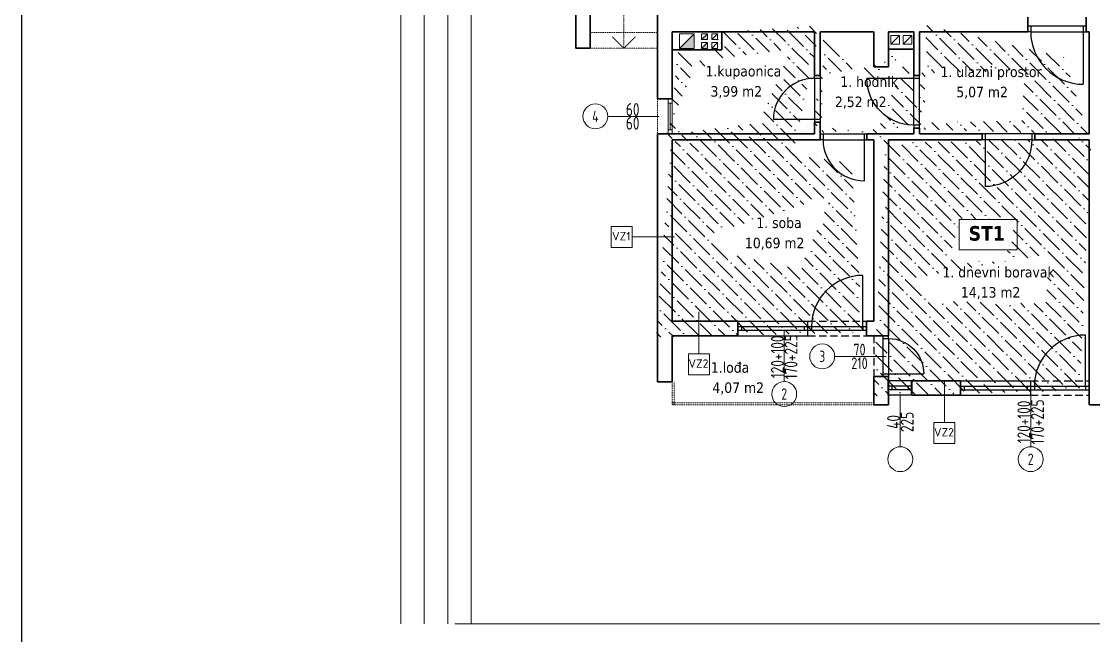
# Model space of a CAD drawing. Header units: millimetres. Extents: x -701 to 470890, y -446843 to -116129.
# Drawn here: x 202089 to 203923, y -223821 to -222771 of the extents above; entities that cross this region are included whole.
import ezdxf
from ezdxf.enums import TextEntityAlignment as Align

# ---------------------------------------------------------------- set-up
doc = ezdxf.new("R2010")
doc.units = ezdxf.units.MM
doc.linetypes.add('HIDDEN', pattern=[0.375, 0.25, -0.125])
doc.linetypes.add('HIDDENX2', pattern=[19.049999999999997, 12.7, -6.35])
doc.layers.get('0').update_dxf_attribs({"lineweight": 0})
doc.layers.get('Defpoints').update_dxf_attribs({"color": 250, "lineweight": 0})
for name, color, linetype, lineweight in [('03-prozori', 132, 'Continuous', 0), ('05-podgled-tanko', 144, 'HIDDEN', 0), ('06-hatch_grijano', 30, 'Continuous', 0), ('07-kote', 70, 'Continuous', 9), ('09-oznaka stavke', 1, 'Continuous', 0), ('5-TX', 113, 'Continuous', 5), ('TP_01 - 0.35', 1, 'Continuous', 35), ('TP_01 - 0.50', 1, 'Continuous', 40), ('TP_07 - 0.20', 255, 'Continuous', 20)]:
    doc.layers.add(name, color=color, linetype=linetype, lineweight=lineweight)
doc.layers.add('SAST_Linija sastavnice', color=255, linetype='Continuous', plot=False)
for name, color, linetype in [('TP_Hidden', 8, 'HIDDENX2'), ('TP_Otvori', 8, 'Continuous'), ('TP_Otvori.block', 8, 'Continuous')]:
    doc.layers.add(name, color=color, linetype=linetype)
doc.styles.add('isocpeur', font='isocpeur.ttf')
doc.styles.add('tahoma10', font='tahoma.ttf', dxfattribs={"height": 2})

# ---------------------------------------------------------------- blocks, each defined once
blk = doc.blocks.new('*U664')
at = {"layer": 'TP_01 - 0.50'}
for p, q in [((0, 1.192092895507812e-07), (0, -30.00000011920929)), ((47.99999698638918, 1.196861274274852e-06), (47.99999698638918, -29.9999990415573))]:
    blk.add_line(p, q, dxfattribs=at)
at = {"layer": 'TP_Otvori'}
for p, q in [((0, 0), (47.99999698638918, -1.14440910783742e-07)), ((4.76837158203125e-07, -11.25000011920929), (47.9999967479706, -11.2500002336502)), ((0, -18.75000011920929), (47.9999967479706, -18.74999999523161)), ((7.500000476837158, -11.25000011920929), (7.500000476837158, -18.75000107288361)), ((40.49999650955202, -11.2500002336502), (40.4999967479706, -18.75000023365019)), ((0, -29.99999833106995), (47.99999698638918, -29.99999892234801))]:
    blk.add_line(p, q, dxfattribs=at)
blk = doc.blocks.new('*U655')
at = {"layer": 'TP_Otvori'}
for p, q in [((5.000001072883606, 2.04358873916146e-07), (4.999994874000921, 70.00000070503756)), ((5.000001072883606, 2.04358873916146e-07), (1.072883605957031e-06, 2.04358873916146e-07)), ((75.00000107288328, 6.975446469694553e-06), (5.00000083446503, 3.877577494648676e-07)), ((5.00000064713616, -10.00000003405978), (5.000000834465027, 2.043588528028758e-07)), ((75.00000088555441, -9.999993262972165), (75.00000107288328, 6.975446469694553e-06)), ((75.00000107288328, 6.975446468866849e-06), (80.00000107288328, 6.975446468866849e-06)), ((80.00000112397319, -9.999995204380575), (1.123973317912923e-06, -10.00000023841852))]:
    blk.add_line(p, q, dxfattribs=at)
blk.add_arc((5.000001072883586, 3.712518800830469e-07), 70.00000033378596, 5.073854788161768e-06, 90.00000507385444, dxfattribs=at)
blk = doc.blocks.new('*U654')
at = {"layer": 'TP_Otvori'}
for p, q in [((5.000001072883606, 2.04358873916146e-07), (4.999993988446251, 80.00000077656311)), ((5.000001072883606, 2.04358873916146e-07), (1.072883605957031e-06, 2.04358873916146e-07)), ((85.00000107288324, 7.942744697662896e-06), (5.00000083446503, 3.877577494648676e-07)), ((5.00000064713616, -10.00000003405978), (5.000000834465027, 2.043588528028758e-07)), ((85.00000088555437, -9.999992295673938), (85.00000107288324, 7.942744697662896e-06)), ((85.00000107288324, 7.942744696835193e-06), (90.00000107288324, 7.942744696835193e-06)), ((90.00000112397315, -9.999994237082348), (1.123973317912923e-06, -10.00000023841852))]:
    blk.add_line(p, q, dxfattribs=at)
blk.add_arc((5.000001072883583, 3.950937381068899e-07), 80.00000038146969, 5.073854788161769e-06, 90.00000507385444, dxfattribs=at)
blk = doc.blocks.new('*U656')
at = {"layer": 'TP_Otvori'}
for p, q in [((5.000001072883606, 2.04358873916146e-07), (4.999993102891582, 90.00000084808873)), ((5.000001072883606, 2.04358873916146e-07), (1.072883605957031e-06, 2.04358873916146e-07)), ((95.00000107288324, 8.910042925631245e-06), (5.00000083446503, 3.877577494648676e-07)), ((5.00000064713616, -10.00000003405978), (5.000000834465027, 2.043588528028758e-07)), ((95.00000088555437, -9.999991328375708), (95.00000107288324, 8.910042925631245e-06)), ((95.00000107288324, 8.910042924803541e-06), (100.0000010728832, 8.910042924803541e-06)), ((100.0000011239731, -9.999993269784119), (1.123973317912923e-06, -10.00000023841852))]:
    blk.add_line(p, q, dxfattribs=at)
blk.add_arc((5.000001072883581, 4.189355961307331e-07), 90.00000042915346, 5.073854788161767e-06, 90.00000507385442, dxfattribs=at)
blk = doc.blocks.new('*U658')
at = {"layer": 'TP_Otvori'}
for p, q in [((5.000001072883606, 2.04358873916146e-07), (4.99999575955559, 60.00000063351202)), ((5.000001072883606, 2.04358873916146e-07), (1.072883605957031e-06, 2.04358873916146e-07)), ((65.00000107288331, 6.008148241726208e-06), (5.00000083446503, 3.877577494648676e-07)), ((5.00000064713616, -10.00000003405978), (5.000000834465027, 2.043588528028758e-07)), ((65.00000088555444, -9.999994230270392), (65.00000107288331, 6.008148241726208e-06)), ((65.00000107288331, 6.008148240898504e-06), (70.00000107288331, 6.008148240898504e-06)), ((70.00000112397322, -9.999996171678802), (1.123973317912923e-06, -10.00000023841852))]:
    blk.add_line(p, q, dxfattribs=at)
blk.add_arc((5.000001072883589, 3.474100220592039e-07), 60.00000028610224, 5.073854788161768e-06, 90.00000507385444, dxfattribs=at)
blk = doc.blocks.new('*U3406')
blk.add_lwpolyline([(0, 31.04602911306961), (-1.792289735764687e-20, -59.1770623683441)])
blk.add_circle((0, -81.02028200949621), 21.84231717691728)
at = {"style": 'isocpeur', "width": 0.75}
for tag, p in [('SIR', (-12, -15.62063755359621)), ('VIS', (12, -15.62063755359621))]:
    blk.add_attdef(tag, text='', height=15, rotation=89.99999999999997, dxfattribs=at).set_placement(p, align=Align.MIDDLE)
blk.add_attdef('BR', text='', height=20.00000000000001, rotation=89.99999999999919, dxfattribs=at).set_placement((2.273736754432321e-13, -81.01937954526137), align=Align.MIDDLE_CENTER)
blk = doc.blocks.new('*U3080')
blk.add_line((6.999999999165766, 3.500000012107193), (52.91152562021117, 3.500000024113922))
blk.add_lwpolyline([(9.708855941426009e-11, 6.999999997206032), (59.91152562021117, 6.999999998968214), (59.91152562021117, -1.031787544292229e-09), (59.91152562021117, -1.031787544292229e-09), (9.708855941426009e-11, 0), (-8.342340152012184e-10, 6.999999997206032)])
blk.add_lwpolyline([(6.999999999165766, 6.999999997206032), (52.91152562021117, 6.999999998968214), (52.91152562021117, -1.031787544292229e-09), (6.999999999165766, -2.793967723846436e-09)], close=True)
blk = doc.blocks.new('*U1720')
blk.add_lwpolyline([(0, 31.04602911306961), (-1.792289735764687e-20, -59.1770623683441)])
blk.add_circle((0, -81.02028200949621), 21.84231717691728)
at = {"style": 'isocpeur', "width": 0.75}
for tag, p in [('SIR', (-12, -15.62063755359621)), ('VIS', (12, -15.62063755359621))]:
    blk.add_attdef(tag, text='', height=15, rotation=89.99999999999997, dxfattribs=at).set_placement(p, align=Align.MIDDLE)
blk.add_attdef('BR', text='', height=20, dxfattribs=at).set_placement((-4.03896783473158e-28, -81.0193795452616), align=Align.MIDDLE_CENTER)
blk = doc.blocks.new('*U1714')
blk.add_lwpolyline([(0, 31.04602911306961), (-1.792289735764687e-20, -59.1770623683441)])
blk.add_circle((0, -81.02028200949621), 21.84231717691728)
at = {"style": 'isocpeur', "width": 0.75}
for tag, p in [('SIR', (-12, -15.62063755359621)), ('VIS', (12, -15.62063755359621))]:
    blk.add_attdef(tag, text='', height=15, rotation=89.99999999999997, dxfattribs=at).set_placement(p, align=Align.MIDDLE)
blk.add_attdef('BR', text='', height=20, rotation=89.99999999999919, dxfattribs=at).set_placement((2.273736754432321e-13, -81.01937954526137), align=Align.MIDDLE_CENTER)
blk = doc.blocks.new('*U649')
at = {"ltscale": 0.1}
blk.add_line((-0.1249999999996342, 0.3749996975742539), (-0.6249999999981708, 0.3749984878712693), dxfattribs=at)
blk.add_lwpolyline([(0.1249996975738881, 0.5000003024253804), (0.1250003024253803, 0.2500003024261121), (-0.124999697573888, 0.2499996975746198), (-0.1250003024253803, 0.4999996975738881)], close=True, dxfattribs=at)
at = {"style": 'isocpeur'}
blk.add_attdef('sl', text='', height=0.1, dxfattribs=at).set_placement((0.005017208459321409, 0.3336032184705005), align=Align.CENTER)
blk = doc.blocks.new('*U511')
at = {"ltscale": 0.1}
blk.add_line((-3.024260640249743e-07, 0.4999999999996342), (-1.512130319958338e-06, 0.999999999998171), dxfattribs=at)
blk.add_lwpolyline([(0.1250003024256983, 0.2500003024264298), (-0.1249996975735702, 0.2499996975743019), (-0.1250003024256982, 0.4999996975735702), (0.1249996975735702, 0.5000003024256983)], close=True, dxfattribs=at)
at = {"style": 'isocpeur'}
blk.add_attdef('sl', text='', height=0.1, dxfattribs=at).set_placement((0.005017208459321409, 0.3336032184705005), align=Align.CENTER)

msp = doc.modelspace()

# ---------------------------------------------------------------- hatches: boundary and pattern name
at = {"layer": '06-hatch_grijano'}
h = msp.add_hatch(dxfattribs=at)
h.set_pattern_fill('ANSI36', color=256, scale=5, angle=270, style=0)
h.set_pattern_definition([(315, (643133974.7472146, 503081141.2540435), (30.86963041617522, -8.418990113502339), [39.6875, -7.9375, 0, -7.9375])])
h.paths.add_polyline_path([(203692.5417939931, -223109.4599285458), (203791.679795435, -223109.4599285458), (203791.679795435, -223161.1151525115), (203692.5417939931, -223161.1151525115)])
h.paths.add_polyline_path([(203304.260856083, -223170.0341664885), (203304.260856083, -223098.0920647119), (203445.0286506921, -223098.0920648311), (203445.0286506921, -223170.0341664885)])
h.paths.add_polyline_path([(203547.0239186793, -222973.0319535469), (203202.0239184409, -222973.0319536661), (203202.0239184409, -223283.0319536661), (203547.0239189178, -223283.0319537257)])
h.paths.add_polyline_path([(203243.5315077811, -222840.169561777), (203382.7664640456, -222840.1695617174), (203382.7664639264, -222911.7359169458), (203243.5315077811, -222911.7359169458)])
h.paths.add_polyline_path([(203445.0239184409, -222788.0319537257), (203287.0239185601, -222788.0319539045), (203287.0239186793, -222819.0319540237), (203202.0239184409, -222819.0319539641), (203202.0239185601, -222963.0319536065), (203445.0239184409, -222963.0319536661)])
h.paths.add_polyline_path([(203462.9094641715, -222852.5565394496), (203582.6509484559, -222852.5565395688), (203582.6509485751, -222931.3059871529), (203462.9094641715, -222931.3059871529)])
h.paths.add_polyline_path([(203615.0239184409, -222818.0319539641), (203572.0239184409, -222818.0319539641), (203572.0239184409, -222848.0319536661), (203547.0239186793, -222848.0319536661), (203547.0239187985, -222788.0319539045), (203455.0239187985, -222788.0319537257), (203455.0239184409, -222963.0319534277), (203615.0239185601, -222963.0319534277)])
h.paths.add_polyline_path([(203650.5707825929, -222914.8136111831), (203650.5707825929, -222835.0610013341), (203825.3775405198, -222835.0610013341), (203825.3775405198, -222914.8136111831)])
h.paths.add_polyline_path([(203650.5707825929, -223173.6684935426), (203840.8106450349, -223173.6684936022), (203840.8106450349, -223253.4211033319), (203650.5707825929, -223253.4211034511)])
h.paths.add_polyline_path([(203915.0239183217, -222973.0319534277), (203572.0239184409, -222973.0319534873), (203572.0239183217, -223385.0319533085), (203915.0239183217, -223385.0319533085)])
h.paths.add_polyline_path([(203625.0239185601, -222963.0319534276), (203625.0239185601, -222788.0319536661), (203915.0239185601, -222788.0319536661), (203915.0239185601, -222963.0319534277)])
at = {"layer": 'TP_07 - 0.20'}
h = msp.add_hatch(color=256, dxfattribs=at)
h.dxf.hatch_style = 1
h.paths.add_polyline_path([(203214.5239217788, -222816.5487944816), (203239.5239217788, -222816.5487944816), (203239.5239217788, -222791.5487944816)])
h = msp.add_hatch(color=256, dxfattribs=at)
h.dxf.hatch_style = 1
h.paths.add_polyline_path([(203262.0239217788, -222791.5487944816), (203252.0239217788, -222801.5487944816), (203262.0239217788, -222801.5487944816)])
h.paths.add_polyline_path([(203252.0239217788, -222816.5487944816), (203262.0239217788, -222816.5487944816), (203262.0239217788, -222806.5487944816)])

# ---------------------------------------------------------------- linework, layer by layer
at = {"layer": '05-podgled-tanko'}
for p, q in [((203119.469998398, -222573.2040271624), (203119.2828488521, -222816.3911767077)), ((203061.9160750172, -222789.2040271624), (203177.0239217788, -222789.2040271624)), ((203119.2828488521, -222816.3911767077), (203099.6588607006, -222796.7671886157)), ((203119.2828488521, -222816.3911767077), (203138.9068370037, -222796.7671886157)), ((203061.9160750172, -222816.2040271624), (203177.0239217788, -222816.2040271624)), ((203119.0956993063, -222816.2040271624), (203119.4699983979, -222816.2040271624)), ((203202.023921898, -223387.0319537257), (203202.0239217788, -223426.0319535469)), ((203205.023921898, -223387.0319537349), (203205.0239217788, -223426.0319535561)), ((203202.0239216601, -223423.0319536065), (203547.0239221369, -223423.0319536661)), ((203202.0239216596, -223426.0319536065), (203547.0239221364, -223426.0319536661))]:
    msp.add_line(p, q, dxfattribs=at).dxf.unprotected_set("ltscale", 0)
msp.add_lwpolyline([(203061.9160750172, -222816.2040271624), (203177.0239217788, -222816.2040271624), (203177.0239217788, -222573.2040271624), (203061.9160750172, -222573.2040271624)], close=True, dxfattribs=at).dxf.unprotected_set("ltscale", 0)
msp.add_lwpolyline([(203177.0239153772, -222963.0319535469), (203177.0239217788, -222903.0319536065)], dxfattribs=at).dxf.unprotected_set("ltscale", 0)
at = {"layer": '06-hatch_grijano'}
msp.add_lwpolyline([(203625.0239185601, -222788.0319536661), (203915.0239185601, -222788.0319536661), (203915.0239185601, -222963.0319534277), (203625.0239185601, -222963.0319534277), (203625.0239185601, -222788.0319536661)], dxfattribs=at)
at = {"layer": '07-kote', "linetype": 'ByBlock', "ltscale": 5}
msp.add_lwpolyline([(203692.5417939931, -223109.4599285458), (203791.679795435, -223109.4599285458), (203791.679795435, -223161.1151525115), (203692.5417939931, -223161.1151525115)], close=True, dxfattribs=at)
at = {"layer": 'Defpoints', "linetype": 'ByBlock', "ltscale": 5}
for points in [[(202737.9752051268, -223800.9630724365), (202737.9752051268, -221383.1210099401)], [(202777.9752051268, -223800.9630724365), (202777.9752051268, -221383.1210099401)], [(202817.9752051268, -223800.9630724365), (202817.9752051268, -221383.1210099401)], [(202857.9752051268, -223800.9630724365), (202857.9752051268, -221383.1210099401)], [(202829.9488475897, -223800.9630724365), (206059.6078822522, -223800.9630724365)]]:
    msp.add_lwpolyline(points, dxfattribs=at)
at = {"layer": 'SAST_Linija sastavnice'}
msp.add_lwpolyline([(202089.0185111179, -224977.7539858585), (207727.0185093297, -224977.7539858585), (207727.0185093297, -220877.7539858585), (202089.0185111179, -220877.7539858585)], close=True, dxfattribs=at)
at = {"layer": 'TP_01 - 0.35'}
for p, q in [((203177.0239217788, -222903.0319536065), (203177.0239217788, -222160.0319537257)), ((203810.0239217788, -222788.0319536661), (203810.0239217788, -222763.0319537853)), ((203910.0239217788, -222788.0319536661), (203910.0239217788, -222763.0319537853)), ((203202.0239217788, -222903.0319536065), (203202.0239217788, -222788.0319536661)), ((203202.0239217788, -222788.0319537853), (203445.0239217788, -222788.0319537257)), ((203287.0239217788, -222819.0319539641), (203287.023921898, -222788.0319539045)), ((203445.0239217788, -222863.0319536065), (203445.0239217788, -222788.0319536661)), ((203455.0239217788, -222863.0319536065), (203455.0239217788, -222788.0319536661)), ((203455.0239217788, -222788.0319537257), (203547.0239221364, -222788.0319536661)), ((203547.0239221364, -222788.0319536661), (203547.0239220172, -222848.0319536661)), ((203572.0239217788, -222788.0319536661), (203615.023921898, -222788.0319536661)), ((203572.0239217788, -222788.0319537257), (203572.0239217788, -222848.0319537853)), ((203572.0239217788, -222788.0319537853), (203615.023921898, -222788.0319537853)), ((203615.023921898, -222863.0319536065), (203615.023921898, -222788.0319536661)), ((203625.023921898, -222788.0319536661), (203810.0239217788, -222788.0319537257)), ((203625.023921898, -222863.0319536065), (203625.023921898, -222788.0319536661)), ((203625.023921898, -222788.0319537853), (203632.0239217788, -222788.0319537853)), ((203910.0239217788, -222788.0319536065), (203915.023921898, -222788.0319536661)), ((203915.023921898, -222963.0319534277), (203915.023921898, -222788.0319536661)), ((203287.0239217788, -222819.0319540237), (203202.0239217788, -222819.0319539641)), ((203572.0239217788, -222818.0319539641), (203615.0239217788, -222818.0319539641)), ((203572.0239217788, -222848.0319537853), (203547.0239220172, -222848.0319536661)), ((203455.0239217788, -222863.0319536661), (203445.0239217788, -222863.0319536661)), ((203625.023921898, -222863.0319536661), (203615.023921898, -222863.0319536661)), ((203202.023921898, -222903.0319536065), (203177.0239217788, -222903.0319536065)), ((203445.0239217788, -222963.0319536661), (203445.0239217788, -222943.0319536065)), ((203455.0239217788, -222943.0319536661), (203445.0239217788, -222943.0319536661)), ((203455.0239217788, -222963.0319536661), (203455.0239217788, -222943.0319536065)), ((203615.023921898, -222963.0319534277), (203615.023921898, -222953.0319536065)), ((203625.023921898, -222953.0319536661), (203615.023921898, -222953.0319536661)), ((203625.023921898, -222963.0319534277), (203625.023921898, -222953.0319536065)), ((203177.0239217788, -223283.0319537257), (203177.0239217788, -222963.0319536661)), ((203202.023921898, -222963.0319536065), (203177.0239217788, -222963.0319536065)), ((203202.023921898, -222963.0319536065), (203445.023921898, -222963.0319535469)), ((203455.023921898, -222963.0319535469), (203455.023921898, -222973.0319535469)), ((203535.023921898, -222963.0319535469), (203615.023921898, -222963.0319534873)), ((203535.023921898, -222963.0319535469), (203535.023921898, -222973.0319535469)), ((203625.023921898, -222963.0319534873), (203732.023921898, -222963.0319534277)), ((203732.023921898, -222963.0319534277), (203732.023921898, -222973.0319535469)), ((203822.023921898, -222963.0319534277), (203915.023921898, -222963.0319534277)), ((203822.023921898, -222963.0319534277), (203822.023921898, -222973.0319535469)), ((203202.023921898, -223283.0319536065), (203202.0239217788, -222973.0319536661)), ((203202.023921898, -222973.0319536065), (203455.023921898, -222973.0319536065)), ((203535.023921898, -222973.0319536065), (203547.0239220172, -222973.0319535469)), ((203547.0239222556, -223283.0319537257), (203547.0239220172, -222973.0319535469)), ((203572.0239217788, -222973.0319534873), (203732.023921898, -222973.0319534873)), ((203572.0239216596, -223308.0319537853), (203572.0239217788, -222973.0319534277)), ((203822.023921898, -222973.0319534873), (203915.0239216596, -222973.0319534277)), ((203915.0239217788, -223385.0319533085), (203915.0239216596, -222973.0319534277)), ((203177.0239217788, -223387.0319537257), (203177.0239217788, -223283.0319537257)), ((203202.0239217788, -223283.0319536661), (203314.0239221364, -223283.0319537257)), ((203314.0239221364, -223283.0319537257), (203314.0239221364, -223308.0319538449)), ((203534.0239221364, -223283.0319536661), (203547.0239221364, -223283.0319537257)), ((203534.0239221364, -223283.0319537257), (203534.0239221364, -223308.0319538449)), ((203202.023921898, -223387.0319537257), (203202.023921898, -223308.0319537257)), ((203202.0239217788, -223308.0319536661), (203314.0239221364, -223308.0319537853)), ((203534.0239221364, -223308.0319537853), (203547.0239221364, -223308.0319538449)), ((203547.0239221364, -223308.0319538449), (203572.0239217788, -223308.0319538449)), ((203202.023921898, -223387.0319537257), (203177.0239217788, -223387.0319537257)), ((203547.0239221364, -223426.0319537257), (203547.0239221364, -223378.0319538449)), ((203547.0239221364, -223378.0319538449), (203572.0239217788, -223378.0319538449)), ((203572.0239217788, -223385.0319534873), (203572.0239216596, -223378.0319537853)), ((203572.0239217788, -223385.0319535469), (203572.0239217788, -223410.0319535469)), ((203612.0239217788, -223385.0319534873), (203695.0239216596, -223385.0319534873)), ((203612.0239217788, -223385.0319535469), (203612.0239217788, -223410.0319535469)), ((203695.0239216596, -223385.0319534873), (203695.0239216596, -223410.0319534873)), ((203915.0239217788, -223385.0319545602), (203915.0239217788, -223410.0319545602)), ((203572.0239217788, -223426.0319536661), (203572.0239217788, -223410.0319535469)), ((203612.0239217788, -223410.0319534873), (203695.0239216596, -223410.0319534277)), ((203915.0239216596, -223426.0319538449), (203915.0239217788, -223410.0319534873)), ((203547.0239221364, -223426.0319536661), (203572.0239217788, -223426.0319536661)), ((203915.0239222556, -223426.0319538449), (203940.023921898, -223426.0319538449))]:
    msp.add_line(p, q, dxfattribs=at)
msp.add_lwpolyline([(203177.0239217788, -222434.8165737161), (203036.9160751817, -222434.8165737161), (203036.9160751818, -222816.2040271624), (203061.9160750172, -222816.2040271624), (203061.9160750172, -222459.8165735516), (203177.0239217788, -222459.8165735516)], dxfattribs=at)
at = {"layer": 'TP_07 - 0.20'}
for p, q in [((203239.5239217788, -222791.5487944816), (203214.5239217788, -222816.5487944816)), ((203262.0239217788, -222791.5487944816), (203252.0239217788, -222801.5487944816)), ((203262.0239217788, -222806.5487944816), (203252.0239217788, -222816.5487944816)), ((203279.5239217788, -222791.5487944816), (203269.5239217788, -222801.5487944816)), ((203279.5239217788, -222806.5487944816), (203269.5239217788, -222816.5487944816)), ((203590.6614105016, -222794.5319539641), (203575.6614105016, -222809.5319539641)), ((203611.9559996634, -222794.5319539641), (203596.9559996634, -222809.5319539641))]:
    msp.add_line(p, q, dxfattribs=at)
for points in [[(203239.5239217788, -222791.5487944816), (203214.5239217788, -222791.5487944816), (203214.5239217788, -222816.5487944816), (203239.5239217788, -222816.5487944816)], [(203262.0239217788, -222791.5487944816), (203252.0239217788, -222791.5487944816), (203252.0239217788, -222801.5487944816), (203262.0239217788, -222801.5487944816)], [(203262.0239217788, -222816.5487944816), (203252.0239217788, -222816.5487944816), (203252.0239217788, -222806.5487944816), (203262.0239217788, -222806.5487944816)], [(203279.5239217788, -222791.5487944816), (203269.5239217788, -222791.5487944816), (203269.5239217788, -222801.5487944816), (203279.5239217788, -222801.5487944816)], [(203279.5239217788, -222816.5487944816), (203269.5239217788, -222816.5487944816), (203269.5239217788, -222806.5487944816), (203279.5239217788, -222806.5487944816)], [(203575.6614105016, -222794.5319539641), (203590.6614105016, -222794.5319539641), (203590.6614105016, -222809.5319539641), (203575.6614105016, -222809.5319539641)], [(203596.9559996634, -222794.5319539641), (203611.9559996634, -222794.5319539641), (203611.9559996634, -222809.5319539641), (203596.9559996634, -222809.5319539641)]]:
    msp.add_lwpolyline(points, close=True, dxfattribs=at)
at = {"layer": 'TP_Hidden'}
for p, q in [((203434.0239221364, -223283.0319545602), (203534.0239221364, -223283.0319547986)), ((203434.0239221364, -223308.0319546794), (203534.0239221364, -223308.0319552754)), ((203547.0239214211, -223308.0319528912), (203547.0239215404, -223378.0319530104)), ((203815.0239217788, -223385.0319543217), (203915.0239217788, -223385.0319545602)), ((203815.0239217788, -223410.031954441), (203915.0239217788, -223410.031955037))]:
    msp.add_line(p, q, dxfattribs=at)
at = {"layer": 'TP_Otvori'}
for p, q in [((203527.7739216596, -223292.4069552754), (203527.7739216596, -223204.9069565867)), ((203314.0239221364, -223283.0319537257), (203434.0239221364, -223283.0319539641)), ((203434.0239221364, -223308.0319552754), (203434.0239221364, -223283.0319552754)), ((203314.0239221364, -223292.406954441), (203434.023921898, -223292.4069546794)), ((203314.0239221364, -223298.6569547986), (203434.023921898, -223298.6569549178)), ((203320.2739228517, -223292.406954441), (203320.2739228517, -223298.6569556331)), ((203427.7739214211, -223292.4069546794), (203427.7739214211, -223298.6569551562)), ((203434.0239226132, -223292.4069552754), (203534.0239221364, -223292.4069553946)), ((203434.0239221364, -223298.6569556331), (203534.0239221364, -223298.6569556331)), ((203440.2739228517, -223292.4069552754), (203440.2739228517, -223298.6569564675)), ((203527.7739216596, -223292.4069552754), (203527.7739216596, -223298.6569564675)), ((203314.0239221364, -223308.0319540833), (203434.0239221364, -223308.0319545602)), ((203908.7739213019, -223394.406955037), (203908.7739213019, -223306.9069563483)), ((203695.0239217788, -223385.0319534873), (203815.0239217788, -223385.0319537257)), ((203815.0239217788, -223410.031955037), (203815.0239217788, -223385.031955037)), ((203695.0239217788, -223394.4069542025), (203815.0239215404, -223394.406954441)), ((203695.0239217788, -223400.6569545602), (203815.0239215404, -223400.6569546794)), ((203695.0239217788, -223410.0319538449), (203815.0239217788, -223410.0319543217)), ((203701.273922494, -223394.4069542025), (203701.273922494, -223400.6569553946)), ((203808.7739210635, -223394.406954441), (203808.7739210635, -223400.6569549178)), ((203815.0239222556, -223394.406955037), (203915.0239217788, -223394.4069551562)), ((203815.0239217788, -223400.6569553946), (203915.0239217788, -223400.6569553946)), ((203821.273922494, -223394.406955037), (203821.273922494, -223400.6569562291)), ((203908.7739213019, -223394.406955037), (203908.7739213019, -223400.6569562291))]:
    msp.add_line(p, q, dxfattribs=at)
for centre in [(203527.7739216596, -223292.4069552754), (203908.7739213019, -223394.406955037)]:
    msp.add_arc(centre, 87.49999874830246, 90, 180, dxfattribs=at)

# ---------------------------------------------------------------- block references
at = {"layer": '03-prozori', "xscale": -1, "rotation": 270}
msp.add_blockref('*U3080', (203195.0239228505, -222963.0319536066), dxfattribs=at)
at = {"layer": '09-oznaka stavke', "linetype": 'HIDDEN', "ltscale": 50}
ref = msp.add_blockref('*U3406', (203149.55709524, -222932.9058945488), dxfattribs=dict(at, xscale=0.9750000000000001, yscale=0.9750000000000001, zscale=0.9750000000000001, rotation=270.0017924477388))
ref.add_attrib('SIR', '60', dxfattribs={"layer": '0', "height": 22, "rotation": 0.001792447744755556, "style": 'isocpeur', "width": 0.7500000000000002}).set_placement((203134.3266076085, -222921.2063710154), align=Align.MIDDLE)
ref.add_attrib('VIS', '60', dxfattribs={"layer": '0', "height": 22, "rotation": 0.001792447744755556, "style": 'isocpeur', "width": 0.7500000000000002}).set_placement((203134.3273396568, -222944.6063710039), align=Align.MIDDLE)
ref.add_attrib('BR', '4', dxfattribs={"layer": '0', "height": 19.5, "rotation": 0.001792447744755556, "style": 'isocpeur', "width": 0.7500000000000002}).set_placement((203070.5632002221, -222932.9083658029), align=Align.MIDDLE_CENTER)
ref = msp.add_blockref('*U1720', (203393.4744972021, -223328.9227257678), dxfattribs=dict(at, xscale=0.9750000000000001, yscale=0.9750000000000001, zscale=0.9750000000000001, rotation=0.001792447738893826))
ref.add_attrib('SIR', '120+100', dxfattribs={"layer": '0', "height": 22, "rotation": 90.00179244774475, "style": 'isocpeur', "width": 0.7500000000000002}).set_placement((203381.7749736686, -223344.1532133993), align=Align.MIDDLE)
ref.add_attrib('VIS', '170+225', dxfattribs={"layer": '0', "height": 22, "rotation": 90.00179244774475, "style": 'isocpeur', "width": 0.7500000000000002}).set_placement((203405.1749736572, -223344.152481351), align=Align.MIDDLE)
ref.add_attrib('BR', '2', dxfattribs={"layer": '0', "height": 19.5, "rotation": 0.001792447744755556, "style": 'isocpeur', "width": 0.7500000000000002}).set_placement((203393.4769684562, -223407.9166207859), align=Align.MIDDLE_CENTER)
ref = msp.add_blockref('*U1714', (203537.4399296824, -223343.4704692136), dxfattribs=dict(at, xscale=0.9750000000000001, yscale=0.9750000000000001, zscale=0.9750000000000001, rotation=270.001792447739))
ref.add_attrib('SIR', '70', dxfattribs={"layer": '0', "height": 20, "rotation": 0.001792447744755556, "style": 'isocpeur', "width": 0.7500000000000002}).set_placement((203522.2094420509, -223331.7709456802), align=Align.MIDDLE)
ref.add_attrib('VIS', '210', dxfattribs={"layer": '0', "height": 20, "rotation": 0.001792447744755556, "style": 'isocpeur', "width": 0.7500000000000002}).set_placement((203522.2101740992, -223355.1709456688), align=Align.MIDDLE)
ref.add_attrib('BR', '3', dxfattribs={"layer": '0', "height": 19.5, "rotation": 0.001792447744755556, "style": 'isocpeur', "width": 0.7500000000000002}).set_placement((203458.4460346644, -223343.4729404676), align=Align.MIDDLE_CENTER)
ref = msp.add_blockref('*U1720', (203592.0248687451, -223440.3018316908), dxfattribs=dict(at, xscale=0.9750000000000001, yscale=0.9750000000000001, zscale=0.9750000000000001, rotation=0.001792447738893826))
ref.add_attrib('SIR', '40', dxfattribs={"layer": '0', "height": 22, "rotation": 90.00179244774475, "style": 'isocpeur', "width": 0.7500000000000002}).set_placement((203580.3253452117, -223455.5323193223), align=Align.MIDDLE)
ref.add_attrib('VIS', '225', dxfattribs={"layer": '0', "height": 22, "rotation": 90.00179244774475, "style": 'isocpeur', "width": 0.7500000000000002}).set_placement((203603.7253452002, -223455.531587274), align=Align.MIDDLE)
ref = msp.add_blockref('*U1720', (203815.0248686166, -223440.2977251718), dxfattribs=dict(at, xscale=0.9750000000000001, yscale=0.9750000000000001, zscale=0.9750000000000001, rotation=0.001792447738893826))
ref.add_attrib('SIR', '120+100', dxfattribs={"layer": '0', "height": 22, "rotation": 90.00179244774475, "style": 'isocpeur', "width": 0.7500000000000002}).set_placement((203803.3253450831, -223455.5282128033), align=Align.MIDDLE)
ref.add_attrib('VIS', '170+225', dxfattribs={"layer": '0', "height": 22, "rotation": 90.00179244774475, "style": 'isocpeur', "width": 0.7500000000000002}).set_placement((203826.7253450717, -223455.527480755), align=Align.MIDDLE)
ref.add_attrib('BR', '2', dxfattribs={"layer": '0', "height": 19.5, "rotation": 0.001792447744755556, "style": 'isocpeur', "width": 0.7500000000000002}).set_placement((203815.0273398707, -223519.2916201898), align=Align.MIDDLE_CENTER)
at = {"layer": '5-TX'}
ref = msp.add_blockref('*U649', (203115.5896835657, -223193.0733548807), dxfattribs=dict(at, xscale=-144.0000000000024, yscale=144.0000000000024, zscale=144.0000000000024, rotation=0.0001386217754983932))
ref.add_attrib('sl', 'VZ1', dxfattribs={"layer": '0', "height": 14.40000000000024, "rotation": 0.0001386217754983932, "style": 'isocpeur'}).set_placement((203114.8670893221, -223145.0344931691), align=Align.CENTER)
ref = msp.add_blockref('*U511', (203247.5219867085, -223411.0001079828), dxfattribs=dict(at, xscale=-144.0000000000024, yscale=144.0000000000024, zscale=144.0000000000024, rotation=0.0001386217754983932))
ref.add_attrib('sl', 'VZ2', dxfattribs={"layer": '0', "height": 14.40000000000024, "rotation": 0.0001386217754983932, "style": 'isocpeur'}).set_placement((203246.7993924648, -223362.9612462712), align=Align.CENTER)
ref = msp.add_blockref('*U511', (203667.4125296641, -223528.4948690989), dxfattribs=dict(at, xscale=-144.0000000000024, yscale=144.0000000000024, zscale=144.0000000000024, rotation=0.0001386217754983932))
ref.add_attrib('sl', 'VZ2', dxfattribs={"layer": '0', "height": 14.40000000000024, "rotation": 0.0001386217754983932, "style": 'isocpeur'}).set_placement((203666.6899354204, -223480.4560073873), align=Align.CENTER)
at = {"layer": 'TP_Otvori.block'}
for name, p, rotation in [('*U656', (203910.0239217788, -222788.0319539045), 180), ('*U655', (203445.0239217788, -222943.0319536065), 90.00000000000001), ('*U655', (203535.023921898, -222973.0319535469), 180)]:
    msp.add_blockref(name, p, dxfattribs=dict(at, rotation=rotation))
at = {"layer": 'TP_Otvori.block', "xscale": -1}
for name, p, rotation in [('*U654', (203615.023921898, -222863.0319536065), 90), ('*U654', (203732.023921898, -222973.0319535469), 180), ('*U658', (203572.0239214211, -223378.0319549178), 270)]:
    msp.add_blockref(name, p, dxfattribs=dict(at, rotation=rotation))
at = {"layer": 'TP_Otvori.block', "xscale": 0.8333333856529689, "yscale": 0.8333333856529689, "zscale": 0.8333333856529689, "rotation": 180}
msp.add_blockref('*U664', (203612.0239217788, -223410.0319533681), dxfattribs=at)

# ---------------------------------------------------------------- texts
at = {"layer": '07-kote', "linetype": 'ByBlock', "ltscale": 5, "char_height": 18, "attachment_point": 1, "style": 'tahoma10'}
for s, width, heights, insert in [('\\pt90;1.kupaonica', 171.7930613853969, [2.542646071188718], (203258.8709013968, -222846.6105287408)), ('\\pt90;1. ulazni prostor', 208.9376276547555, [76.32319778414872], (203660.765883854, -222847.7118829821)), ('\\pt90;3,99 m2', 171.7930613853969, [2.542646071188718], (203267.4438196927, -222881.1587230896)), ('\\pt90;1. hodnik', 171.7930613853969, [2.542646071188718], (203489.4059819489, -222864.5659407114)), ('\\pt90;2,52 m2', 171.7930613853969, [2.542646071188718], (203480.2220870763, -222899.1141350602)), ('\\pt90;5,07 m2', 171.7930613853969, [2.542646071188718], (203687.7771360188, -222882.260077331)), ('\\pt90;1. soba', 171.7930613853969, [2.542646071188718], (203345.7807845384, -223105.9174774026)), ('\\pt90;{\\fTahoma|b1|i0|c238|p34;\\H1.3889x;ST1} ', 171.7930613853969, [2.542646071188718], (203708.9765247613, -223120.5119141077)), ('\\pt90;10,69 m2', 171.7930613853969, [2.542646071188718], (203326.3101841718, -223140.4656717514)), ('\\pt90;1. dnevni boravak', 206.83602941758, [78.65972610471268], (203664.1202443152, -223190.3737088775)), ('\\pt90;14,13 m2', 171.7930613853969, [2.542646071188718], (203695.7051404029, -223224.9219032263)), ('\\pt90;1.lođa', 171.7930613853969, [2.542646071188718], (203268.0553075218, -223353.4104318997)), ('\\pt90;4,07 m2', 171.7930613853969, [2.542646071188718], (203270.6988155897, -223387.9586262485))]:
    msp.add_mtext_dynamic_manual_height_columns(s, width=width, gutter_width=10, heights=heights, dxfattribs=dict(at, insert=insert))

doc.saveas('drawing.dxf')
